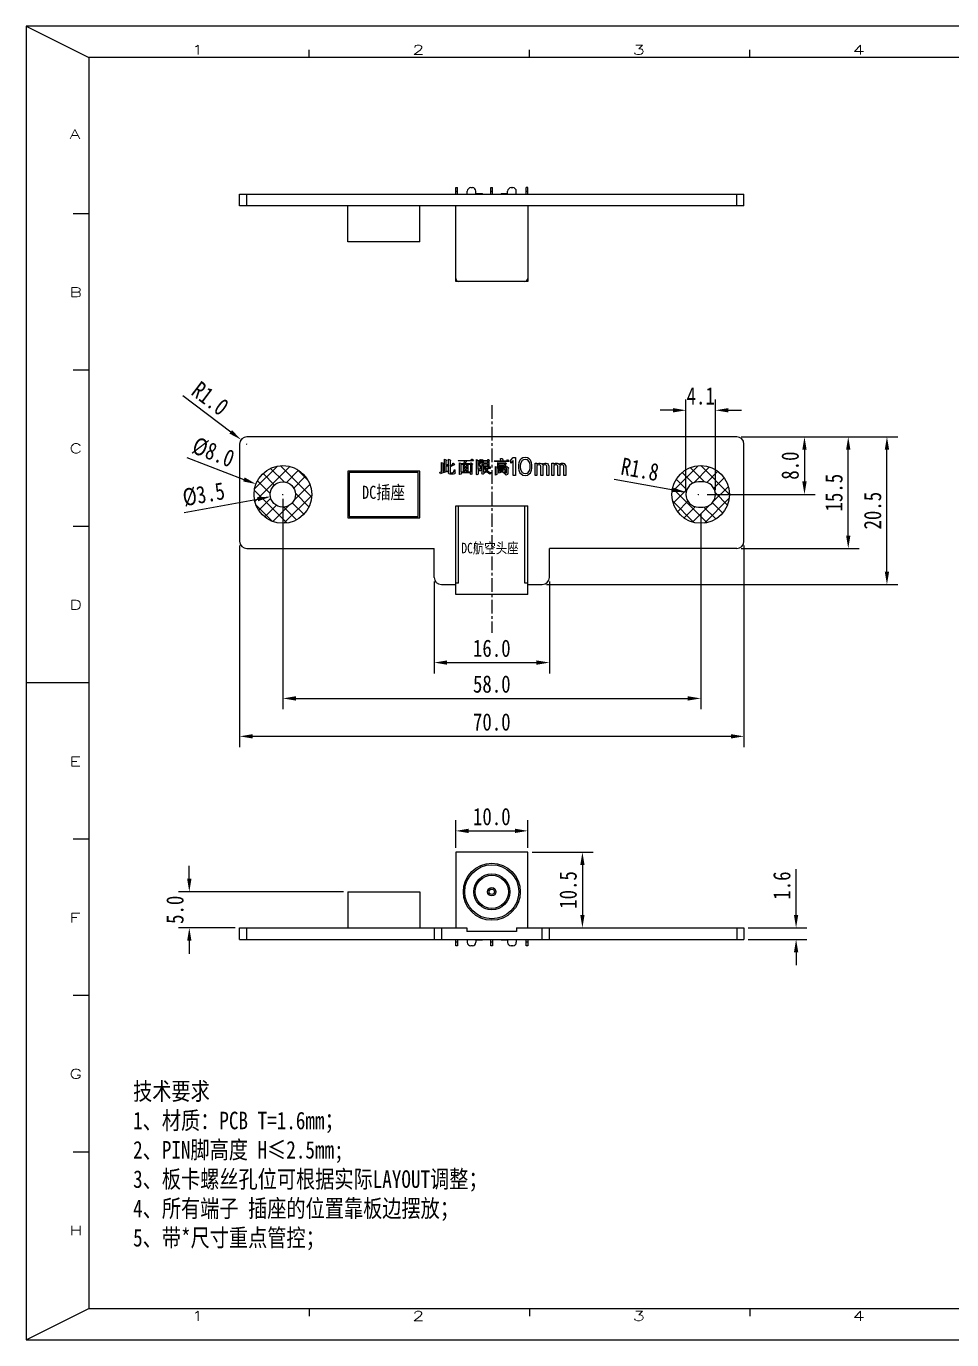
# Model space of a CAD drawing. Header units: inches. Extents: x 847 to 1105, y -1630 to -1447.
# Drawn here: x 846.9 to 975.4, y -1629.7 to -1447.5 of the extents above; entities that cross this region are included whole.
import ezdxf

# ---------------------------------------------------------------- set-up
doc = ezdxf.new("R2010")
doc.units = ezdxf.units.IN
doc.header["$LTSCALE"] = 5
doc.header["$MEASUREMENT"] = 0
doc.header["$PDMODE"] = 3
doc.header["$PDSIZE"] = 0.3125
doc.linetypes.add('CENTER', pattern=[0.6, 0.375, -0.075, 0.075, -0.075])
doc.linetypes.add('CENTER2', pattern=[28.575, 19.05, -3.175, 3.175, -3.175])
doc.layers.get('0').update_dxf_attribs({"linetype": 'CONTINUOUS'})
doc.layers.get('Defpoints').update_dxf_attribs({"linetype": 'CONTINUOUS'})
for name, color, linetype in [('01___PRT_ALL_DTM_PLN', 7, 'CONTINUOUS'), ('02___PRT_ALL_AXES', 7, 'CONTINUOUS'), ('03__ASM_ALL_CURVES', 7, 'CONTINUOUS'), ('TEXT', 3, 'CONTINUOUS'), ('TITLE', 5, 'CONTINUOUS')]:
    doc.layers.add(name, color=color, linetype=linetype)
doc.layers.add('CENTER', color=1, linetype='CENTER2', lineweight=15)
doc.styles.add('Design', font='', dxfattribs={"width": 0.8})
doc.styles.add('Form', font='romans.shx', dxfattribs={"width": 0.7})
doc.styles.get("Standard").update_dxf_attribs({"font": 'STSONG.TTF', "width": 0.8})
doc.styles.get('Design').set_extended_font_data('SimSun')
doc.dimstyles.get("Standard").update_dxf_attribs({"dimscale": 0.3, "dimtxt": 8, "dimasz": 6, "dimexe": 5, "dimexo": 2, "dimgap": 2.5, "dimtad": 1, "dimdec": 1, "dimzin": 4, "dimdsep": 46, "dimtxsty": 'Standard', "dimcen": 0.09, "dimclrd": 3, "dimclre": 3, "dimclrt": 3, "dimadec": 0, "dimazin": 0, "dimtp": 0.01, "dimtm": 0.01, "dimtfac": 1, "dimtdec": 1, "dimtix": 1, "dimtofl": 0, "dimtmove": 0, "dimatfit": 3, "dimfxl": 0, "dimtolj": 1, "dimtzin": 4, "dimarcsym": 0})

# ---------------------------------------------------------------- blocks, each defined once
blk = doc.blocks.new('10')
at = {"layer": 'TITLE', "color": 0}
for p, q in [((-1113.31, -29.01), (-1113.31, -239.02)), ((-1113.31, -29.01), (-1103.3, -34.01)), ((-816.31, -29.01), (-1113.31, -29.01)), ((-1113.31, -239.02), (-816.31, -239.02))]:
    blk.add_line(p, q, dxfattribs=at)
at = {"layer": 'TITLE', "color": 5}
for p, q in [((-1068.05, -34.01), (-1068.05, -32.76)), ((-1032.8, -34.01), (-1032.8, -32.76)), ((-997.55, -34.01), (-997.55, -32.76)), ((-1103.3, -34.01), (-1103.3, -234.02)), ((-821.3, -34.01), (-1103.3, -34.01)), ((-1103.3, -59.01), (-1105.8, -59.01)), ((-1103.3, -84.01), (-1105.8, -84.01)), ((-1103.3, -109.01), (-1105.8, -109.01)), ((-1103.3, -134.01), (-1113.31, -134.01)), ((-1103.3, -159.01), (-1105.8, -159.01)), ((-1103.3, -184.01), (-1105.8, -184.01)), ((-1103.3, -209.01), (-1105.8, -209.01)), ((-1103.3, -234.02), (-821.3, -234.02)), ((-1068.05, -234.02), (-1068.05, -235.27)), ((-1032.8, -234.02), (-1032.8, -235.27)), ((-997.55, -234.02), (-997.55, -235.27))]:
    blk.add_line(p, q, dxfattribs=at)
at = {"layer": 'TITLE', "color": 251}
blk.add_line((-1113.31, -239.02), (-1103.3, -234.02), dxfattribs=at)
at = {"layer": 'TITLE', "color": 6, "style": 'Form', "width": 1.5}
for s, p in [('1', (-1086.86, -33.54)), ('2', (-1051.56, -33.54)), ('3', (-1016.29, -33.54)), ('4', (-981.14, -33.54)), ('A', (-1106.4, -47)), ('B', (-1106.4, -72.3)), ('C', (-1106.4, -97.25)), ('D', (-1106.4, -122.26)), ('E', (-1106.4, -147.33)), ('F', (-1106.4, -172.3)), ('G', (-1106.4, -197.27)), ('H', (-1106.4, -222.3)), ('1', (-1086.86, -235.98)), ('2', (-1051.56, -235.98)), ('3', (-1016.29, -235.98)), ('4', (-981.14, -235.98))]:
    blk.add_text(s, height=1.5, dxfattribs=at).set_placement(p)
at = {"layer": 'TITLE', "color": 3, "ltscale": 10, "style": 'Design', "width": 0.8}
for tag, p in [('SCALE', (-843.55, -222.57)), ('SHEET', (-830.42, -227.68)), ('UNITS', (-909.5, -232.53)), ('REV', (-828.94, -232.54))]:
    blk.add_attdef(tag, p, '', height=2, dxfattribs=at)
blk = doc.blocks.new('*D178')
at = {"layer": '01___PRT_ALL_DTM_PLN', "color": 3, "lineweight": -2}
for p, q in [((903.52, -1524.56), (903.52, -1537.29)), ((919.52, -1524.56), (919.52, -1537.29)), ((905.32, -1535.79), (917.72, -1535.79))]:
    blk.add_line(p, q, dxfattribs=at)
at = {"layer": '01___PRT_ALL_DTM_PLN', "color": 3}
for points in [[(905.32, -1535.49), (905.32, -1536.09), (903.52, -1535.79)], [(917.72, -1536.09), (917.72, -1535.49), (919.52, -1535.79)]]:
    blk.add_solid(points, dxfattribs=at)
at = {"layer": 'Defpoints', "color": 0}
for p in [(903.52, -1523.96), (919.52, -1523.96), (919.52, -1535.79)]:
    blk.add_point(p, dxfattribs=at)
at = {"layer": '01___PRT_ALL_DTM_PLN', "color": 3, "insert": (911.52, -1533.81), "char_height": 2.4, "attachment_point": 5}
blk.add_mtext('\\A1;16.0', dxfattribs=at)
blk = doc.blocks.new('*D179')
at = {"layer": '01___PRT_ALL_DTM_PLN', "color": 3, "lineweight": -2}
for p, q in [((876.52, -1519.56), (876.52, -1547.52)), ((946.52, -1519.56), (946.52, -1547.52)), ((878.32, -1546.02), (944.72, -1546.02))]:
    blk.add_line(p, q, dxfattribs=at)
at = {"layer": '01___PRT_ALL_DTM_PLN', "color": 3}
for points in [[(878.32, -1545.72), (878.32, -1546.32), (876.52, -1546.02)], [(944.72, -1546.32), (944.72, -1545.72), (946.52, -1546.02)]]:
    blk.add_solid(points, dxfattribs=at)
at = {"layer": 'Defpoints', "color": 0}
for p in [(876.52, -1518.96), (946.52, -1518.96), (946.52, -1546.02)]:
    blk.add_point(p, dxfattribs=at)
at = {"layer": '01___PRT_ALL_DTM_PLN', "color": 3, "insert": (911.52, -1544.04), "char_height": 2.4, "attachment_point": 5}
blk.add_mtext('\\A1;70.0', dxfattribs=at)
blk = doc.blocks.new('*D180')
at = {"layer": '01___PRT_ALL_DTM_PLN', "color": 3, "lineweight": -2}
for p, q in [((946.12, -1504.46), (962.5, -1504.46)), ((961, -1518.16), (961, -1506.26)), ((946.12, -1519.96), (962.5, -1519.96))]:
    blk.add_line(p, q, dxfattribs=at)
at = {"layer": '01___PRT_ALL_DTM_PLN', "color": 3}
for points in [[(961.3, -1506.26), (960.7, -1506.26), (961, -1504.46)], [(960.7, -1518.16), (961.3, -1518.16), (961, -1519.96)]]:
    blk.add_solid(points, dxfattribs=at)
at = {"layer": 'Defpoints', "color": 0}
for p in [(945.52, -1504.46), (961, -1504.46), (945.52, -1519.96)]:
    blk.add_point(p, dxfattribs=at)
at = {"layer": '01___PRT_ALL_DTM_PLN', "color": 3, "insert": (959.02, -1512.21), "char_height": 2.4, "attachment_point": 5, "rotation": 90}
blk.add_mtext('\\A1;15.5', dxfattribs=at)
blk = doc.blocks.new('*D181')
at = {"layer": '01___PRT_ALL_DTM_PLN', "color": 3, "lineweight": -2}
for p, q in [((946.12, -1504.46), (967.87, -1504.46)), ((966.37, -1523.16), (966.37, -1506.26)), ((919.12, -1524.96), (967.87, -1524.96))]:
    blk.add_line(p, q, dxfattribs=at)
at = {"layer": '01___PRT_ALL_DTM_PLN', "color": 3}
for points in [[(966.67, -1506.26), (966.07, -1506.26), (966.37, -1504.46)], [(966.07, -1523.16), (966.67, -1523.16), (966.37, -1524.96)]]:
    blk.add_solid(points, dxfattribs=at)
at = {"layer": 'Defpoints', "color": 0}
for p in [(945.52, -1504.46), (966.37, -1504.46), (918.52, -1524.96)]:
    blk.add_point(p, dxfattribs=at)
at = {"layer": '01___PRT_ALL_DTM_PLN', "color": 3, "insert": (964.39, -1514.71), "char_height": 2.4, "attachment_point": 5, "rotation": 90}
blk.add_mtext('\\A1;20.5', dxfattribs=at)
blk = doc.blocks.new('*D182')
at = {"layer": '01___PRT_ALL_DTM_PLN', "color": 3, "lineweight": -2}
for p, q in [((946.12, -1504.46), (956.42, -1504.46)), ((954.92, -1506.26), (954.92, -1510.66)), ((941.42, -1512.46), (956.42, -1512.46))]:
    blk.add_line(p, q, dxfattribs=at)
at = {"layer": '01___PRT_ALL_DTM_PLN', "color": 3}
for points in [[(955.22, -1506.26), (954.62, -1506.26), (954.92, -1504.46)], [(954.62, -1510.66), (955.22, -1510.66), (954.92, -1512.46)]]:
    blk.add_solid(points, dxfattribs=at)
at = {"layer": 'Defpoints', "color": 0}
for p in [(945.52, -1504.46), (940.82, -1512.46), (954.92, -1512.46)]:
    blk.add_point(p, dxfattribs=at)
at = {"layer": '01___PRT_ALL_DTM_PLN', "color": 3, "insert": (952.94, -1508.46), "char_height": 2.4, "attachment_point": 5, "rotation": 90}
blk.add_mtext('\\A1;8.0', dxfattribs=at)
blk = doc.blocks.new('*D183')
at = {"layer": '01___PRT_ALL_DTM_PLN', "color": 3, "lineweight": -2}
for p, q in [((882.52, -1513.06), (882.52, -1542.26)), ((940.52, -1515.16), (940.52, -1542.26)), ((884.32, -1540.76), (938.72, -1540.76))]:
    blk.add_line(p, q, dxfattribs=at)
at = {"layer": '01___PRT_ALL_DTM_PLN', "color": 3}
for points in [[(884.32, -1540.46), (884.32, -1541.06), (882.52, -1540.76)], [(938.72, -1541.06), (938.72, -1540.46), (940.52, -1540.76)]]:
    blk.add_solid(points, dxfattribs=at)
at = {"layer": 'Defpoints', "color": 0}
for p in [(882.52, -1512.46), (940.52, -1514.56), (940.52, -1540.76)]:
    blk.add_point(p, dxfattribs=at)
at = {"layer": '01___PRT_ALL_DTM_PLN', "color": 3, "insert": (911.52, -1538.78), "char_height": 2.4, "attachment_point": 5}
blk.add_mtext('\\A1;58.0', dxfattribs=at)
blk = doc.blocks.new('*D187')
at = {"layer": '01___PRT_ALL_DTM_PLN', "color": 3, "lineweight": -2}
for p, q in [((868.63, -1498.74), (875.28, -1503.78)), ((877.49, -1505.46), (877.54, -1505.46)), ((877.52, -1505.49), (877.52, -1505.44))]:
    blk.add_line(p, q, dxfattribs=at)
at = {"layer": '01___PRT_ALL_DTM_PLN', "color": 3}
blk.add_solid([(875.1, -1504.01), (875.46, -1503.54), (876.72, -1504.86)], dxfattribs=at)
at = {"layer": 'Defpoints', "color": 0}
for p in [(876.72, -1504.86), (877.52, -1505.46)]:
    blk.add_point(p, dxfattribs=at)
at = {"layer": '01___PRT_ALL_DTM_PLN', "color": 3, "insert": (872.43, -1499.14), "char_height": 2.4, "attachment_point": 5, "rotation": 322.9031}
blk.add_mtext('\\A1;R1.0', dxfattribs=at)
blk = doc.blocks.new('*D188')
at = {"layer": '01___PRT_ALL_DTM_PLN', "color": 3, "lineweight": -2}
for p, q in [((953.76, -1570.79), (953.76, -1564.47)), ((947.12, -1572.59), (955.26, -1572.59)), ((947.12, -1574.19), (955.26, -1574.19)), ((953.76, -1575.99), (953.76, -1577.79))]:
    blk.add_line(p, q, dxfattribs=at)
at = {"layer": '01___PRT_ALL_DTM_PLN', "color": 3}
for points in [[(953.46, -1570.79), (954.06, -1570.79), (953.76, -1572.59)], [(954.06, -1575.99), (953.46, -1575.99), (953.76, -1574.19)]]:
    blk.add_solid(points, dxfattribs=at)
at = {"layer": 'Defpoints', "color": 0}
for p in [(946.52, -1572.59), (953.76, -1572.59), (946.52, -1574.19)]:
    blk.add_point(p, dxfattribs=at)
at = {"layer": '01___PRT_ALL_DTM_PLN', "color": 3, "insert": (951.79, -1566.73), "char_height": 2.4, "attachment_point": 5, "rotation": 90}
blk.add_mtext('\\A1;1.6', dxfattribs=at)
blk = doc.blocks.new('*D189')
at = {"layer": '01___PRT_ALL_DTM_PLN', "color": 3, "lineweight": -2}
for p, q in [((906.52, -1561.49), (906.52, -1557.64)), ((916.52, -1561.49), (916.52, -1557.64)), ((908.32, -1559.14), (914.72, -1559.14))]:
    blk.add_line(p, q, dxfattribs=at)
at = {"layer": '01___PRT_ALL_DTM_PLN', "color": 3}
for points in [[(908.32, -1558.84), (908.32, -1559.44), (906.52, -1559.14)], [(914.72, -1559.44), (914.72, -1558.84), (916.52, -1559.14)]]:
    blk.add_solid(points, dxfattribs=at)
at = {"layer": 'Defpoints', "color": 0}
for p in [(916.52, -1559.14), (906.52, -1562.09), (916.52, -1562.09)]:
    blk.add_point(p, dxfattribs=at)
at = {"layer": '01___PRT_ALL_DTM_PLN', "color": 3, "insert": (911.52, -1557.17), "char_height": 2.4, "attachment_point": 5}
blk.add_mtext('\\A1;10.0', dxfattribs=at)
blk = doc.blocks.new('*D190')
at = {"layer": '01___PRT_ALL_DTM_PLN', "color": 3, "lineweight": -2}
for p, q in [((917.12, -1562.09), (925.6, -1562.09)), ((924.1, -1563.89), (924.1, -1570.79)), ((919.12, -1572.59), (925.6, -1572.59))]:
    blk.add_line(p, q, dxfattribs=at)
at = {"layer": '01___PRT_ALL_DTM_PLN', "color": 3}
for points in [[(924.4, -1563.89), (923.8, -1563.89), (924.1, -1562.09)], [(923.8, -1570.79), (924.4, -1570.79), (924.1, -1572.59)]]:
    blk.add_solid(points, dxfattribs=at)
at = {"layer": 'Defpoints', "color": 0}
for p in [(916.52, -1562.09), (918.52, -1572.59), (924.1, -1572.59)]:
    blk.add_point(p, dxfattribs=at)
at = {"layer": '01___PRT_ALL_DTM_PLN', "color": 3, "insert": (922.12, -1567.34), "char_height": 2.4, "attachment_point": 5, "rotation": 90}
blk.add_mtext('\\A1;10.5', dxfattribs=at)
blk = doc.blocks.new('*D191')
at = {"layer": '01___PRT_ALL_DTM_PLN', "color": 3, "lineweight": -2}
for p, q in [((869.53, -1565.79), (869.53, -1563.99)), ((890.92, -1567.59), (868.03, -1567.59)), ((875.92, -1572.59), (868.03, -1572.59)), ((869.53, -1574.39), (869.53, -1576.19))]:
    blk.add_line(p, q, dxfattribs=at)
at = {"layer": '01___PRT_ALL_DTM_PLN', "color": 3}
for points in [[(869.23, -1565.79), (869.83, -1565.79), (869.53, -1567.59)], [(869.83, -1574.39), (869.23, -1574.39), (869.53, -1572.59)]]:
    blk.add_solid(points, dxfattribs=at)
at = {"layer": 'Defpoints', "color": 0}
for p in [(891.52, -1567.59), (869.53, -1572.59), (876.52, -1572.59)]:
    blk.add_point(p, dxfattribs=at)
at = {"layer": '01___PRT_ALL_DTM_PLN', "color": 3, "insert": (867.55, -1570.09), "char_height": 2.4, "attachment_point": 5, "rotation": 90}
blk.add_mtext('\\A1;5.0', dxfattribs=at)
blk = doc.blocks.new('*D195')
at = {"layer": '01___PRT_ALL_DTM_PLN', "color": 3, "lineweight": -2}
for p, q in [((882.49, -1512.46), (882.54, -1512.46)), ((882.52, -1512.49), (882.52, -1512.44)), ((868.8, -1514.97), (879.02, -1513.1))]:
    blk.add_line(p, q, dxfattribs=at)
at = {"layer": '01___PRT_ALL_DTM_PLN', "color": 3}
blk.add_solid([(879.08, -1513.4), (878.97, -1512.81), (880.8, -1512.78)], dxfattribs=at)
at = {"layer": 'Defpoints', "color": 0}
for p in [(884.24, -1512.15), (880.8, -1512.78)]:
    blk.add_point(p, dxfattribs=at)
at = {"layer": '01___PRT_ALL_DTM_PLN', "color": 3, "insert": (871.53, -1512.46), "char_height": 2.4, "attachment_point": 5, "rotation": 10.3415}
blk.add_mtext('\\A1;%%c3.5', dxfattribs=at)
blk = doc.blocks.new('*D196')
at = {"layer": '01___PRT_ALL_DTM_PLN', "color": 3, "lineweight": -2}
for p, q in [((869.21, -1507.32), (877.11, -1510.37)), ((882.49, -1512.46), (882.54, -1512.46)), ((882.52, -1512.49), (882.52, -1512.44))]:
    blk.add_line(p, q, dxfattribs=at)
at = {"layer": '01___PRT_ALL_DTM_PLN', "color": 3}
blk.add_solid([(877, -1510.65), (877.22, -1510.09), (878.79, -1511.02)], dxfattribs=at)
at = {"layer": 'Defpoints', "color": 0}
for p in [(878.79, -1511.02), (886.25, -1513.91)]:
    blk.add_point(p, dxfattribs=at)
at = {"layer": '01___PRT_ALL_DTM_PLN', "color": 3, "insert": (872.87, -1506.61), "char_height": 2.4, "attachment_point": 5, "rotation": 338.8448}
blk.add_mtext('\\A1;%%c8.0', dxfattribs=at)
blk = doc.blocks.new('*D197')
at = {"layer": '01___PRT_ALL_DTM_PLN', "color": 3, "lineweight": -2}
for p, q in [((928.52, -1510.34), (936.72, -1511.83)), ((940.19, -1512.46), (940.24, -1512.46)), ((940.22, -1512.49), (940.22, -1512.44))]:
    blk.add_line(p, q, dxfattribs=at)
at = {"layer": '01___PRT_ALL_DTM_PLN', "color": 3}
blk.add_solid([(936.67, -1512.13), (936.78, -1511.54), (938.5, -1512.15)], dxfattribs=at)
at = {"layer": 'Defpoints', "color": 0}
for p in [(938.5, -1512.15), (940.22, -1512.46)]:
    blk.add_point(p, dxfattribs=at)
at = {"layer": '01___PRT_ALL_DTM_PLN', "color": 3, "insert": (932.09, -1508.98), "char_height": 2.4, "attachment_point": 5, "rotation": 349.7256}
blk.add_mtext('\\A1;R1.8', dxfattribs=at)
blk = doc.blocks.new('*D198')
at = {"layer": '01___PRT_ALL_DTM_PLN', "color": 3, "lineweight": -2}
for p, q in [((938.47, -1511.86), (938.47, -1499.28)), ((942.57, -1511.86), (942.57, -1499.28)), ((936.67, -1500.78), (934.87, -1500.78)), ((944.37, -1500.78), (946.17, -1500.78))]:
    blk.add_line(p, q, dxfattribs=at)
at = {"layer": '01___PRT_ALL_DTM_PLN', "color": 3}
for points in [[(936.67, -1501.08), (936.67, -1500.48), (938.47, -1500.78)], [(944.37, -1500.48), (944.37, -1501.08), (942.57, -1500.78)]]:
    blk.add_solid(points, dxfattribs=at)
at = {"layer": 'Defpoints', "color": 0}
for p in [(942.57, -1500.78), (938.47, -1512.46), (942.57, -1512.46)]:
    blk.add_point(p, dxfattribs=at)
at = {"layer": '01___PRT_ALL_DTM_PLN', "color": 3, "insert": (940.52, -1498.8), "char_height": 2.4, "attachment_point": 5}
blk.add_mtext('\\A1;4.1', dxfattribs=at)

msp = doc.modelspace()

# ---------------------------------------------------------------- hatches: boundary and pattern name
at = {"layer": '01___PRT_ALL_DTM_PLN'}
h = msp.add_hatch(dxfattribs=at)
h.set_pattern_fill('ANSI37', color=4, scale=10, style=0)
h.set_pattern_definition([(45, (-284.7153, 20.8418), (-0.8838835, 0.8838835), []), (135, (-284.7153, 20.8418), (-0.8838835, -0.8838835), [])])
h.paths.add_polyline_path([(878.52, -1512.46, 1), (886.52, -1512.46, 1)])
h.paths.add_polyline_path([(884.27, -1512.46, -1), (880.77, -1512.46, -1)], flags=16)
h.paths.add_polyline_path([(936.52, -1512.46, 1), (944.52, -1512.46, 1)])
h.paths.add_polyline_path([(940.82, -1510.71, -1), (940.82, -1514.21), (940.22, -1514.21, -1), (940.22, -1510.71)], flags=16)

# ---------------------------------------------------------------- linework, layer by layer
at = {"color": 7, "linetype": 'Continuous'}
for p, q in [((906.52, -1470.79), (906.52, -1469.89)), ((906.52, -1469.89), (906.77, -1469.89)), ((906.52, -1470.39), (906.77, -1470.39)), ((906.77, -1470.79), (906.77, -1469.89)), ((908.12, -1470.79), (908.12, -1470.39)), ((908.62, -1469.89), (908.82, -1469.89)), ((909.32, -1470.79), (909.32, -1470.39)), ((909.37, -1470.69), (909.32, -1470.74)), ((909.37, -1470.69), (910.17, -1470.69)), ((910.17, -1470.69), (910.27, -1470.79)), ((911.39, -1470.79), (911.39, -1469.89)), ((911.39, -1469.89), (911.64, -1469.89)), ((911.39, -1470.39), (911.64, -1470.39)), ((911.64, -1470.79), (911.64, -1469.89)), ((912.87, -1470.69), (912.77, -1470.79)), ((912.87, -1470.69), (913.67, -1470.69)), ((913.67, -1470.69), (913.72, -1470.74)), ((913.72, -1470.79), (913.72, -1470.39)), ((914.22, -1469.89), (914.42, -1469.89)), ((914.92, -1470.79), (914.92, -1470.39)), ((916.27, -1470.79), (916.27, -1469.89)), ((916.52, -1469.89), (916.27, -1469.89)), ((916.27, -1470.39), (916.52, -1470.39)), ((916.52, -1470.79), (916.52, -1469.89)), ((876.52, -1472.39), (876.52, -1470.79)), ((876.52, -1470.79), (946.52, -1470.79)), ((946.52, -1472.39), (876.52, -1472.39)), ((877.52, -1472.39), (877.52, -1470.79)), ((891.52, -1477.39), (891.52, -1472.39)), ((901.52, -1477.39), (901.52, -1472.39)), ((906.52, -1482.89), (906.52, -1472.39)), ((916.52, -1472.39), (916.52, -1482.89)), ((945.52, -1472.39), (945.52, -1470.79)), ((946.52, -1472.39), (946.52, -1470.79)), ((901.52, -1477.39), (891.52, -1477.39)), ((916.52, -1482.89), (906.52, -1482.89)), ((945.52, -1504.46), (877.52, -1504.46)), ((876.52, -1505.46), (876.52, -1518.96)), ((946.52, -1518.96), (946.52, -1505.46)), ((891.52, -1509.21), (891.52, -1515.71)), ((901.52, -1509.21), (891.52, -1509.21)), ((891.72, -1509.41), (891.72, -1515.51)), ((901.32, -1509.41), (891.72, -1509.41)), ((901.32, -1515.51), (901.32, -1509.41)), ((901.52, -1515.71), (901.52, -1509.21)), ((906.52, -1526.36), (906.52, -1514.06)), ((906.52, -1514.06), (916.52, -1514.06)), ((906.92, -1524.76), (906.92, -1514.06)), ((916.12, -1524.76), (916.12, -1514.06)), ((916.52, -1526.36), (916.52, -1514.06)), ((891.52, -1515.71), (901.52, -1515.71)), ((891.72, -1515.51), (901.32, -1515.51)), ((877.52, -1519.96), (903.52, -1519.96)), ((903.52, -1523.96), (903.52, -1519.96)), ((945.52, -1519.96), (919.52, -1519.96)), ((919.52, -1523.96), (919.52, -1519.96)), ((904.52, -1524.96), (906.52, -1524.96)), ((906.92, -1524.76), (906.52, -1524.76)), ((916.52, -1524.76), (916.12, -1524.76)), ((916.52, -1524.96), (918.52, -1524.96)), ((916.52, -1526.36), (906.52, -1526.36)), ((906.52, -1562.09), (906.52, -1572.59)), ((916.52, -1562.09), (906.52, -1562.09)), ((916.52, -1572.59), (916.52, -1562.09)), ((891.52, -1567.59), (891.52, -1572.59)), ((891.52, -1567.59), (901.52, -1567.59)), ((901.52, -1567.59), (901.52, -1572.59)), ((876.52, -1574.19), (876.52, -1572.59)), ((876.52, -1572.59), (908.07, -1572.59)), ((877.52, -1574.19), (877.52, -1572.59)), ((903.52, -1572.59), (903.52, -1574.19)), ((904.52, -1572.59), (904.52, -1574.19)), ((908.07, -1572.59), (908.07, -1573.09)), ((914.97, -1572.59), (946.52, -1572.59)), ((914.97, -1572.59), (914.97, -1573.09)), ((918.52, -1574.19), (918.52, -1572.59)), ((919.52, -1574.19), (919.52, -1572.59)), ((945.52, -1572.59), (945.52, -1574.19)), ((946.52, -1572.59), (946.52, -1574.19)), ((876.52, -1574.19), (946.52, -1574.19)), ((906.52, -1575.1), (906.52, -1574.19)), ((906.77, -1574.6), (906.52, -1574.6)), ((906.77, -1574.19), (906.77, -1575.1)), ((914.97, -1573.09), (908.07, -1573.09)), ((908.12, -1574.19), (908.12, -1574.6)), ((909.37, -1574.29), (909.27, -1574.19)), ((909.32, -1574.24), (909.32, -1574.6)), ((910.17, -1574.29), (909.37, -1574.29)), ((910.17, -1574.29), (910.27, -1574.19)), ((911.39, -1575.1), (911.39, -1574.19)), ((911.64, -1574.6), (911.39, -1574.6)), ((911.64, -1574.19), (911.64, -1575.1)), ((912.87, -1574.29), (912.77, -1574.19)), ((913.67, -1574.29), (912.87, -1574.29)), ((913.67, -1574.29), (913.77, -1574.19)), ((913.72, -1574.24), (913.72, -1574.6)), ((914.92, -1574.19), (914.92, -1574.6)), ((916.27, -1575.1), (916.27, -1574.19)), ((916.52, -1574.6), (916.27, -1574.6)), ((916.52, -1574.19), (916.52, -1575.1)), ((906.77, -1575.1), (906.52, -1575.1)), ((908.82, -1575.1), (908.62, -1575.1)), ((911.64, -1575.1), (911.39, -1575.1)), ((914.42, -1575.1), (914.22, -1575.1)), ((916.52, -1575.1), (916.27, -1575.1))]:
    msp.add_line(p, q, dxfattribs=at)
for radius in [3.95, 3.75, 2.5, 2.3, 0.575, 0.375]:
    msp.add_circle((911.52, -1567.59), radius, dxfattribs=at)
for centre, radius, start, end in [((908.62, -1470.39), 0.5, 90, 180), ((908.82, -1470.39), 0.5, 0, 90), ((914.22, -1470.39), 0.5, 90, 180), ((914.42, -1470.39), 0.5, 0, 90), ((906.92, -1482.49), 0.4, 180, 270), ((916.12, -1482.49), 0.4, 270, 0), ((877.52, -1505.46), 1, 90, 180), ((945.52, -1505.46), 1, 0, 90), ((877.52, -1518.96), 1, 180, 270), ((945.52, -1518.96), 1, 270, 0), ((904.52, -1523.96), 1, 180, 270), ((918.52, -1523.96), 1, 270, 0), ((908.62, -1574.6), 0.5, 180, 270), ((908.82, -1574.6), 0.5, 270, 0), ((914.22, -1574.6), 0.5, 180, 270), ((914.42, -1574.6), 0.5, 270, 0)]:
    msp.add_arc(centre, radius, start, end, dxfattribs=at)
at = {"layer": '01___PRT_ALL_DTM_PLN', "color": 1, "linetype": 'CENTER'}
msp.add_line((911.52, -1500.09), (911.52, -1531.66), dxfattribs=at)
at = {"layer": '01___PRT_ALL_DTM_PLN', "color": 3}
for centre in [(882.52, -1512.46), (940.52, -1512.46)]:
    msp.add_circle(centre, 4, dxfattribs=at)
at = {"layer": '02___PRT_ALL_AXES', "color": 7, "linetype": 'Continuous'}
for p, q in [((940.82, -1510.71), (940.22, -1510.71)), ((940.22, -1514.21), (940.82, -1514.21))]:
    msp.add_line(p, q, dxfattribs=at)
msp.add_circle((882.52, -1512.46), 1.75, dxfattribs=at)
for centre, start, end in [((940.22, -1512.46), 90, 270), ((940.82, -1512.46), 270, 90)]:
    msp.add_arc(centre, 1.75, start, end, dxfattribs=at)
at = {"layer": '03__ASM_ALL_CURVES', "color": 40, "linetype": 'Continuous'}
for p, q in [((904.54, -1509.32), (904.54, -1508.01)), ((904.54, -1508.01), (904.78, -1508.12)), ((904.78, -1508.16), (904.74, -1508.24)), ((904.74, -1508.24), (904.74, -1509.28)), ((904.78, -1508.12), (904.78, -1508.16)), ((904.94, -1509.24), (904.94, -1507.57)), ((904.94, -1507.57), (905.21, -1507.69)), ((905.21, -1507.73), (905.13, -1507.81)), ((905.13, -1507.81), (905.13, -1508.44)), ((905.13, -1508.44), (905.21, -1508.44)), ((905.13, -1508.52), (905.13, -1509.24)), ((905.49, -1508.52), (905.13, -1508.52)), ((905.21, -1507.69), (905.21, -1507.73)), ((905.21, -1508.44), (905.33, -1508.32)), ((905.33, -1508.32), (905.37, -1508.32)), ((905.37, -1508.32), (905.49, -1508.48)), ((905.49, -1508.48), (905.49, -1508.52)), ((905.53, -1509.51), (905.53, -1507.57)), ((905.53, -1507.57), (905.81, -1507.69)), ((905.81, -1507.73), (905.73, -1507.81)), ((905.73, -1507.81), (905.73, -1508.52)), ((905.73, -1508.52), (906.09, -1508.2)), ((906.13, -1508.44), (905.73, -1508.64)), ((905.73, -1508.64), (905.73, -1509.43)), ((905.81, -1507.69), (905.81, -1507.73)), ((906.09, -1508.2), (906.13, -1508.12)), ((906.13, -1508.12), (906.17, -1508.12)), ((906.33, -1508.36), (906.13, -1508.44)), ((906.17, -1508.12), (906.33, -1508.36)), ((906.21, -1509.36), (906.33, -1509)), ((906.33, -1509), (906.37, -1509.04)), ((906.92, -1507.81), (906.84, -1507.73)), ((906.84, -1507.73), (908.59, -1507.73)), ((907.75, -1507.81), (906.92, -1507.81)), ((907.04, -1509.67), (907.04, -1508.05)), ((907.04, -1508.05), (907.32, -1508.16)), ((907.28, -1509.39), (907.28, -1508.28)), ((907.28, -1508.28), (907.56, -1508.28)), ((907.32, -1508.16), (907.67, -1508.16)), ((907.56, -1508.28), (907.56, -1509.39)), ((907.67, -1508.16), (907.75, -1507.81)), ((907.71, -1508.56), (907.71, -1508.28)), ((907.71, -1508.28), (908.03, -1508.28)), ((908.03, -1508.56), (907.71, -1508.56)), ((907.71, -1508.96), (907.71, -1508.68)), ((907.71, -1508.68), (908.03, -1508.68)), ((908.03, -1508.96), (907.71, -1508.96)), ((907.99, -1507.81), (907.79, -1508.16)), ((907.79, -1508.16), (908.51, -1508.16)), ((908.98, -1507.81), (907.99, -1507.81)), ((908.03, -1508.28), (908.03, -1508.56)), ((908.03, -1508.68), (908.03, -1508.96)), ((908.23, -1509.39), (908.23, -1508.28)), ((908.23, -1508.28), (908.55, -1508.28)), ((908.51, -1508.16), (908.59, -1508.05)), ((908.55, -1508.28), (908.55, -1509.39)), ((908.59, -1507.73), (908.75, -1507.57)), ((908.59, -1508.05), (908.63, -1508.05)), ((908.63, -1508.05), (908.83, -1508.2)), ((908.75, -1507.57), (908.79, -1507.57)), ((908.83, -1508.24), (908.75, -1508.32)), ((908.75, -1508.32), (908.75, -1509.63)), ((908.79, -1507.57), (908.98, -1507.81)), ((908.83, -1508.2), (908.83, -1508.24)), ((909.42, -1509.71), (909.42, -1507.61)), ((909.42, -1507.61), (909.62, -1507.73)), ((909.62, -1507.73), (909.86, -1507.73)), ((909.62, -1508.96), (909.62, -1507.81)), ((909.62, -1507.81), (909.86, -1507.81)), ((909.86, -1508.96), (909.62, -1508.96)), ((909.62, -1509), (909.62, -1509.63)), ((909.7, -1509.04), (909.62, -1509)), ((909.86, -1507.81), (909.7, -1508.32)), ((909.7, -1508.32), (909.7, -1508.36)), ((909.7, -1508.36), (909.86, -1508.52)), ((910.06, -1507.89), (909.78, -1508.32)), ((909.78, -1508.32), (909.98, -1508.52)), ((909.86, -1507.73), (909.94, -1507.61)), ((909.86, -1508.52), (909.9, -1508.68)), ((909.94, -1508.8), (909.86, -1508.96)), ((909.9, -1508.68), (909.94, -1508.8)), ((909.94, -1507.61), (909.98, -1507.61)), ((909.98, -1507.61), (910.17, -1507.77)), ((909.98, -1508.52), (910.1, -1508.68)), ((910.17, -1507.81), (910.06, -1507.89)), ((910.1, -1508.92), (910.06, -1509.08)), ((910.1, -1508.68), (910.13, -1508.8)), ((910.13, -1508.8), (910.1, -1508.92)), ((910.17, -1509.47), (910.17, -1507.61)), ((910.17, -1507.61), (910.37, -1507.73)), ((910.37, -1507.73), (910.93, -1507.73)), ((910.37, -1508.12), (910.37, -1507.81)), ((910.37, -1507.81), (910.93, -1507.81)), ((910.93, -1508.12), (910.37, -1508.12)), ((910.37, -1508.52), (910.37, -1508.2)), ((910.37, -1508.2), (910.93, -1508.2)), ((910.93, -1508.52), (910.37, -1508.52)), ((910.37, -1508.6), (910.37, -1509.39)), ((910.53, -1508.6), (910.37, -1508.6)), ((910.57, -1508.8), (910.53, -1508.6)), ((910.69, -1509.12), (910.57, -1508.8)), ((910.61, -1508.6), (910.69, -1508.8)), ((910.93, -1508.6), (910.61, -1508.6)), ((910.69, -1508.8), (910.77, -1508.96)), ((910.77, -1508.96), (911.13, -1508.68)), ((911.13, -1508.88), (910.81, -1509.04)), ((910.93, -1507.73), (911.01, -1507.61)), ((910.93, -1507.81), (910.93, -1508.12)), ((910.93, -1508.2), (910.93, -1508.52)), ((910.93, -1508.68), (910.93, -1508.6)), ((910.97, -1508.68), (910.93, -1508.68)), ((911.13, -1508.6), (910.97, -1508.68)), ((911.01, -1507.61), (911.05, -1507.61)), ((911.05, -1507.61), (911.21, -1507.73)), ((911.21, -1507.77), (911.13, -1507.85)), ((911.13, -1507.85), (911.13, -1508.6)), ((911.13, -1508.68), (911.17, -1508.6)), ((911.25, -1508.84), (911.13, -1508.88)), ((911.17, -1508.6), (911.21, -1508.6)), ((911.21, -1507.73), (911.21, -1507.77)), ((911.21, -1508.6), (911.33, -1508.8)), ((911.33, -1508.8), (911.25, -1508.84)), ((911.84, -1507.81), (913.63, -1507.81)), ((911.92, -1507.89), (911.84, -1507.81)), ((913.94, -1507.89), (911.92, -1507.89)), ((912.04, -1509.79), (912.04, -1508.6)), ((912.04, -1508.6), (912.24, -1508.68)), ((912.24, -1508.68), (913.51, -1508.68)), ((912.24, -1508.8), (912.24, -1509.67)), ((913.55, -1508.8), (912.24, -1508.8)), ((912.36, -1508.64), (912.36, -1508.01)), ((912.36, -1508.01), (912.56, -1508.09)), ((912.52, -1508.6), (912.36, -1508.64)), ((912.48, -1509.47), (912.48, -1508.88)), ((912.48, -1508.88), (912.67, -1508.96)), ((912.52, -1508.44), (912.52, -1508.16)), ((912.52, -1508.16), (913.27, -1508.16)), ((913.27, -1508.44), (912.52, -1508.44)), ((912.52, -1508.52), (912.52, -1508.6)), ((913.27, -1508.52), (912.52, -1508.52)), ((912.56, -1508.09), (913.23, -1508.09)), ((912.67, -1508.96), (913.07, -1508.96)), ((912.71, -1507.49), (912.71, -1507.45)), ((912.71, -1507.45), (912.91, -1507.49)), ((912.75, -1507.57), (912.71, -1507.49)), ((912.79, -1507.77), (912.75, -1507.57)), ((912.83, -1507.81), (912.79, -1507.77)), ((912.91, -1507.49), (912.99, -1507.53)), ((912.99, -1507.53), (913.03, -1507.65)), ((913.03, -1507.69), (912.99, -1507.81)), ((913.03, -1507.65), (913.03, -1507.69)), ((913.07, -1508.96), (913.15, -1508.84)), ((913.15, -1508.84), (913.15, -1508.88)), ((913.15, -1508.88), (913.39, -1509.04)), ((913.23, -1508.09), (913.31, -1508.01)), ((913.27, -1508.16), (913.27, -1508.44)), ((913.27, -1508.6), (913.27, -1508.52)), ((913.31, -1508.64), (913.27, -1508.6)), ((913.31, -1508.01), (913.51, -1508.12)), ((913.43, -1508.56), (913.31, -1508.64)), ((913.51, -1508.16), (913.43, -1508.24)), ((913.43, -1508.24), (913.43, -1508.56)), ((913.51, -1508.12), (913.51, -1508.16)), ((913.51, -1508.68), (913.59, -1508.6)), ((913.55, -1509.47), (913.55, -1508.8)), ((913.59, -1508.6), (913.83, -1508.76)), ((913.63, -1507.81), (913.71, -1507.65)), ((913.71, -1507.65), (913.75, -1507.65)), ((913.75, -1507.65), (913.94, -1507.89)), ((913.83, -1508.8), (913.75, -1508.88)), ((913.75, -1508.88), (913.75, -1509.55)), ((913.83, -1508.76), (913.83, -1508.8)), ((914.18, -1507.7), (914.5, -1507.33)), ((914.18, -1508.13), (914.18, -1507.7)), ((914.5, -1507.76), (914.18, -1508.13)), ((914.5, -1507.33), (914.81, -1507.33)), ((914.5, -1509.83), (914.5, -1507.76)), ((914.81, -1507.33), (914.81, -1509.83)), ((915.28, -1508.08), (915.22, -1508.34)), ((915.22, -1508.34), (915.22, -1508.82)), ((915.22, -1508.82), (915.28, -1509.09)), ((915.33, -1507.92), (915.28, -1508.08)), ((915.43, -1507.7), (915.33, -1507.92)), ((915.59, -1507.54), (915.43, -1507.7)), ((915.54, -1508.08), (915.48, -1508.4)), ((915.48, -1508.4), (915.48, -1508.77)), ((915.48, -1508.77), (915.54, -1509.09)), ((915.75, -1507.76), (915.54, -1508.08)), ((915.85, -1507.38), (915.59, -1507.54)), ((915.9, -1507.65), (915.75, -1507.76)), ((916.16, -1507.33), (915.85, -1507.38)), ((916.16, -1507.6), (915.9, -1507.65)), ((916.47, -1507.38), (916.16, -1507.33)), ((916.42, -1507.65), (916.16, -1507.6)), ((916.58, -1507.76), (916.42, -1507.65)), ((916.73, -1507.54), (916.47, -1507.38)), ((916.79, -1508.08), (916.58, -1507.76)), ((916.89, -1507.7), (916.73, -1507.54)), ((916.84, -1508.4), (916.79, -1508.08)), ((916.79, -1509.09), (916.84, -1508.77)), ((916.84, -1508.77), (916.84, -1508.4)), ((917, -1507.92), (916.89, -1507.7)), ((917.05, -1508.08), (917, -1507.92)), ((917.1, -1508.34), (917.05, -1508.08)), ((917.05, -1509.09), (917.1, -1508.82)), ((917.1, -1508.82), (917.1, -1508.34)), ((917.52, -1509.83), (917.52, -1508.13)), ((917.52, -1508.13), (917.78, -1508.13)), ((917.78, -1508.13), (917.78, -1508.29)), ((917.78, -1508.29), (917.88, -1508.18)), ((917.88, -1508.4), (917.78, -1508.5)), ((917.78, -1508.5), (917.78, -1509.83)), ((917.88, -1508.18), (918.04, -1508.13)), ((918.04, -1508.34), (917.88, -1508.4)), ((918.04, -1508.13), (918.25, -1508.13)), ((918.14, -1508.34), (918.04, -1508.34)), ((918.25, -1508.4), (918.14, -1508.34)), ((918.25, -1508.13), (918.4, -1508.18)), ((918.3, -1508.45), (918.25, -1508.4)), ((918.35, -1508.55), (918.3, -1508.45)), ((918.35, -1509.83), (918.35, -1508.55)), ((918.4, -1508.18), (918.56, -1508.34)), ((918.56, -1508.34), (918.71, -1508.18)), ((918.66, -1508.45), (918.61, -1508.55)), ((918.61, -1508.55), (918.61, -1509.83)), ((918.71, -1508.4), (918.66, -1508.45)), ((918.71, -1508.18), (918.87, -1508.13)), ((918.82, -1508.34), (918.71, -1508.4)), ((918.97, -1508.34), (918.82, -1508.34)), ((918.87, -1508.13), (919.08, -1508.13)), ((919.08, -1508.4), (918.97, -1508.34)), ((919.08, -1508.13), (919.23, -1508.18)), ((919.13, -1508.45), (919.08, -1508.4)), ((919.18, -1508.55), (919.13, -1508.45)), ((919.18, -1509.83), (919.18, -1508.55)), ((919.23, -1508.18), (919.34, -1508.29)), ((919.34, -1508.29), (919.44, -1508.55)), ((919.44, -1508.55), (919.44, -1509.83)), ((919.86, -1508.13), (920.12, -1508.13)), ((919.86, -1509.83), (919.86, -1508.13)), ((920.12, -1508.13), (920.12, -1508.29)), ((920.12, -1508.29), (920.22, -1508.18)), ((920.22, -1508.4), (920.12, -1508.5)), ((920.12, -1508.5), (920.12, -1509.83)), ((920.22, -1508.18), (920.38, -1508.13)), ((920.38, -1508.34), (920.22, -1508.4)), ((920.38, -1508.13), (920.59, -1508.13)), ((920.48, -1508.34), (920.38, -1508.34)), ((920.59, -1508.4), (920.48, -1508.34)), ((920.59, -1508.13), (920.75, -1508.18)), ((920.64, -1508.45), (920.59, -1508.4)), ((920.69, -1508.55), (920.64, -1508.45)), ((920.69, -1509.83), (920.69, -1508.55)), ((920.75, -1508.18), (920.9, -1508.34)), ((920.9, -1508.34), (921.06, -1508.18)), ((921.01, -1508.45), (920.95, -1508.55)), ((920.95, -1508.55), (920.95, -1509.83)), ((921.06, -1508.4), (921.01, -1508.45)), ((921.06, -1508.18), (921.21, -1508.13)), ((921.16, -1508.34), (921.06, -1508.4)), ((921.32, -1508.34), (921.16, -1508.34)), ((921.21, -1508.13), (921.42, -1508.13)), ((921.42, -1508.4), (921.32, -1508.34)), ((921.42, -1508.13), (921.58, -1508.18)), ((921.47, -1508.45), (921.42, -1508.4)), ((921.53, -1508.55), (921.47, -1508.45)), ((921.53, -1509.83), (921.53, -1508.55)), ((921.58, -1508.18), (921.68, -1508.29)), ((921.68, -1508.29), (921.79, -1508.55)), ((921.79, -1508.55), (921.79, -1509.83)), ((904.3, -1509.36), (904.54, -1509.32)), ((904.42, -1509.59), (904.3, -1509.36)), ((904.58, -1509.51), (904.42, -1509.59)), ((905.49, -1509.24), (904.58, -1509.51)), ((904.74, -1509.28), (904.94, -1509.24)), ((905.13, -1509.24), (905.49, -1509.16)), ((905.49, -1509.16), (905.49, -1509.24)), ((905.61, -1509.59), (905.53, -1509.51)), ((905.73, -1509.63), (905.61, -1509.59)), ((905.73, -1509.43), (905.77, -1509.47)), ((906.21, -1509.63), (905.73, -1509.63)), ((905.77, -1509.47), (906.13, -1509.43)), ((906.13, -1509.43), (906.21, -1509.36)), ((906.37, -1509.59), (906.21, -1509.63)), ((906.37, -1509.04), (906.37, -1509.43)), ((906.37, -1509.43), (906.44, -1509.47)), ((906.44, -1509.47), (906.37, -1509.59)), ((907.08, -1509.71), (907.04, -1509.67)), ((907.28, -1509.63), (907.08, -1509.71)), ((907.56, -1509.39), (907.28, -1509.39)), ((907.28, -1509.47), (907.28, -1509.63)), ((908.55, -1509.47), (907.28, -1509.47)), ((907.71, -1509.39), (907.71, -1509.08)), ((907.71, -1509.08), (908.03, -1509.08)), ((908.03, -1509.39), (907.71, -1509.39)), ((908.03, -1509.08), (908.03, -1509.39)), ((908.55, -1509.39), (908.23, -1509.39)), ((908.55, -1509.63), (908.55, -1509.47)), ((908.59, -1509.67), (908.55, -1509.63)), ((908.75, -1509.63), (908.59, -1509.67)), ((909.5, -1509.75), (909.42, -1509.71)), ((909.62, -1509.63), (909.5, -1509.75)), ((909.78, -1509.12), (909.7, -1509.04)), ((909.78, -1509.2), (909.78, -1509.12)), ((909.82, -1509.2), (909.78, -1509.2)), ((909.94, -1509.16), (909.82, -1509.2)), ((910.06, -1509.08), (909.94, -1509.16)), ((910.25, -1509.67), (910.13, -1509.47)), ((910.13, -1509.47), (910.17, -1509.47)), ((910.33, -1509.63), (910.25, -1509.67)), ((910.53, -1509.47), (910.33, -1509.63)), ((910.37, -1509.39), (910.77, -1509.24)), ((910.77, -1509.32), (910.53, -1509.47)), ((910.89, -1509.36), (910.69, -1509.12)), ((910.77, -1509.24), (910.77, -1509.32)), ((910.81, -1509.04), (910.93, -1509.2)), ((911.25, -1509.63), (910.89, -1509.36)), ((910.93, -1509.2), (911.21, -1509.36)), ((911.21, -1509.36), (911.44, -1509.43)), ((911.37, -1509.51), (911.25, -1509.63)), ((911.48, -1509.47), (911.37, -1509.51)), ((911.44, -1509.43), (911.48, -1509.47)), ((912.24, -1509.67), (912.04, -1509.79)), ((912.52, -1509.51), (912.48, -1509.47)), ((912.67, -1509.47), (912.52, -1509.51)), ((912.67, -1509.28), (912.67, -1509.04)), ((912.67, -1509.04), (913.07, -1509.04)), ((913.07, -1509.28), (912.67, -1509.28)), ((912.67, -1509.39), (912.67, -1509.47)), ((913.07, -1509.39), (912.67, -1509.39)), ((913.07, -1509.04), (913.07, -1509.28)), ((913.11, -1509.47), (913.07, -1509.39)), ((913.15, -1509.47), (913.11, -1509.47)), ((913.31, -1509.39), (913.15, -1509.47)), ((913.23, -1509.51), (913.27, -1509.47)), ((913.27, -1509.55), (913.23, -1509.51)), ((913.27, -1509.47), (913.55, -1509.47)), ((913.35, -1509.59), (913.27, -1509.55)), ((913.35, -1509.04), (913.31, -1509.12)), ((913.31, -1509.12), (913.31, -1509.39)), ((913.39, -1509.04), (913.35, -1509.04)), ((913.39, -1509.63), (913.35, -1509.59)), ((913.47, -1509.75), (913.39, -1509.63)), ((913.71, -1509.67), (913.47, -1509.79)), ((913.47, -1509.79), (913.47, -1509.75)), ((913.75, -1509.55), (913.71, -1509.67)), ((914.81, -1509.83), (914.5, -1509.83)), ((915.28, -1509.09), (915.33, -1509.25)), ((915.33, -1509.25), (915.43, -1509.46)), ((915.43, -1509.46), (915.59, -1509.62)), ((915.54, -1509.09), (915.75, -1509.41)), ((915.59, -1509.62), (915.85, -1509.78)), ((915.75, -1509.41), (915.9, -1509.51)), ((915.85, -1509.78), (916.16, -1509.83)), ((915.9, -1509.51), (916.16, -1509.57)), ((916.16, -1509.57), (916.42, -1509.51)), ((916.16, -1509.83), (916.47, -1509.78)), ((916.42, -1509.51), (916.58, -1509.41)), ((916.47, -1509.78), (916.73, -1509.62)), ((916.58, -1509.41), (916.79, -1509.09)), ((916.73, -1509.62), (916.89, -1509.46)), ((916.89, -1509.46), (917, -1509.25)), ((917, -1509.25), (917.05, -1509.09)), ((917.78, -1509.83), (917.52, -1509.83)), ((918.61, -1509.83), (918.35, -1509.83)), ((919.44, -1509.83), (919.18, -1509.83)), ((920.12, -1509.83), (919.86, -1509.83)), ((920.95, -1509.83), (920.69, -1509.83)), ((921.79, -1509.83), (921.53, -1509.83))]:
    msp.add_line(p, q, dxfattribs=at)

# ---------------------------------------------------------------- block references
at = {"layer": 'CENTER', "color": 0, "xscale": 0.8678017233221659, "yscale": 0.8678017233221659, "zscale": 0.8678017233221659}
msp.add_blockref('10', (1813.03, -1422.32), dxfattribs=at)

# ---------------------------------------------------------------- texts
at = {"layer": 'TEXT', "attachment_point": 1}
for s, insert, char_height, width in [('{\\fSimSun|b0|i0|c134|p2;DC插座}', (893.5, -1511.25), 1.8225, 10.0058), ('{\\fSimSun|b0|i0|c134|p2;DC航空头座}', (907.3, -1519.17), 1.458, 9.7739)]:
    msp.add_mtext(s, dxfattribs=dict(at, insert=insert, char_height=char_height, width=width))
at = {"layer": 'TITLE', "color": 0, "insert": (861.73, -1594.04), "char_height": 2.4386, "width": 72.2616, "attachment_point": 1}
msp.add_mtext('{\\fSimSun|b0|i0|c134|p2;技术要求\\P\\C3;1、材质：PCB T=1.6mm；\\P2、PIN脚高度 H≤2.5mm;\\P3、板卡螺丝孔位可根据实际LAYOUT调整；\\P4、所有端子 插座的位置靠板边摆放；\\P5、带*尺寸重点管控；}', dxfattribs=at)

# ---------------------------------------------------------------- dimensions: what is measured, and where the dimension line sits
at = {"layer": '01___PRT_ALL_DTM_PLN', "color": 3}
for center, mpoint, picture, middle in [((877.52, -1505.46), (876.72, -1504.86), '*D187', (872.43, -1499.14)), ((940.2171, -1512.4639), (938.4951, -1512.1518), '*D197', (932.0876, -1508.979))]:
    dim = msp.add_radius_dim(center=center, mpoint=mpoint, dimstyle='Standard', dxfattribs=at)
    dim.commit()
    dim.dimension.update_dxf_attribs({"geometry": picture, "text_midpoint": middle})
for base, p1, p2, picture, middle in [((942.57, -1500.78), (938.47, -1512.46), (942.57, -1512.46), '*D198', (940.52, -1498.8)), ((940.52, -1540.76), (882.52, -1512.46), (940.52, -1514.56), '*D183', (911.52, -1538.78)), ((946.52, -1546.02), (876.52, -1518.96), (946.52, -1518.96), '*D179', (911.52, -1544.04)), ((919.52, -1535.79), (903.52, -1523.96), (919.52, -1523.96), '*D178', (911.52, -1533.81)), ((916.52, -1559.14), (906.52, -1562.09), (916.52, -1562.09), '*D189', (911.52, -1557.17))]:
    dim = msp.add_linear_dim(base=base, p1=p1, p2=p2, dimstyle='Standard', dxfattribs=at)
    dim.commit()
    dim.dimension.update_dxf_attribs({"geometry": picture, "text_midpoint": middle})
for p1, p2, picture, middle in [((886.25, -1513.91), (878.79, -1511.02), '*D196', (872.16, -1508.46)), ((884.24, -1512.15), (880.8, -1512.78), '*D195', (871.89, -1514.4))]:
    dim = msp.add_diameter_dim_2p(p1=p1, p2=p2, dimstyle='Standard', dxfattribs=at)
    dim.commit()
    dim.dimension.update_dxf_attribs({"geometry": picture, "text_midpoint": middle, "dimtype": 163})
for base, p1, p2, picture, middle in [((966.37, -1504.46), (918.52, -1524.96), (945.52, -1504.46), '*D181', (964.39, -1514.71)), ((954.92, -1512.46), (945.52, -1504.46), (940.82, -1512.46), '*D182', (952.94, -1508.46)), ((961, -1504.46), (945.52, -1519.96), (945.52, -1504.46), '*D180', (959.02, -1512.21)), ((924.1, -1572.59), (916.52, -1562.09), (918.52, -1572.59), '*D190', (922.12, -1567.34)), ((869.53, -1572.59), (891.52, -1567.59), (876.52, -1572.59), '*D191', (867.55, -1570.09))]:
    dim = msp.add_linear_dim(base=base, p1=p1, p2=p2, angle=90, dimstyle='Standard', dxfattribs=at)
    dim.commit()
    dim.dimension.update_dxf_attribs({"geometry": picture, "text_midpoint": middle})
dim = msp.add_linear_dim(base=(953.76, -1572.59), p1=(946.52, -1574.19), p2=(946.52, -1572.59), angle=90, dimstyle='Standard', dxfattribs=at)
dim.commit()
dim.dimension.update_dxf_attribs({"geometry": '*D188', "text_midpoint": (953.76, -1566.73), "dimtype": 160})

doc.saveas('drawing.dxf')
